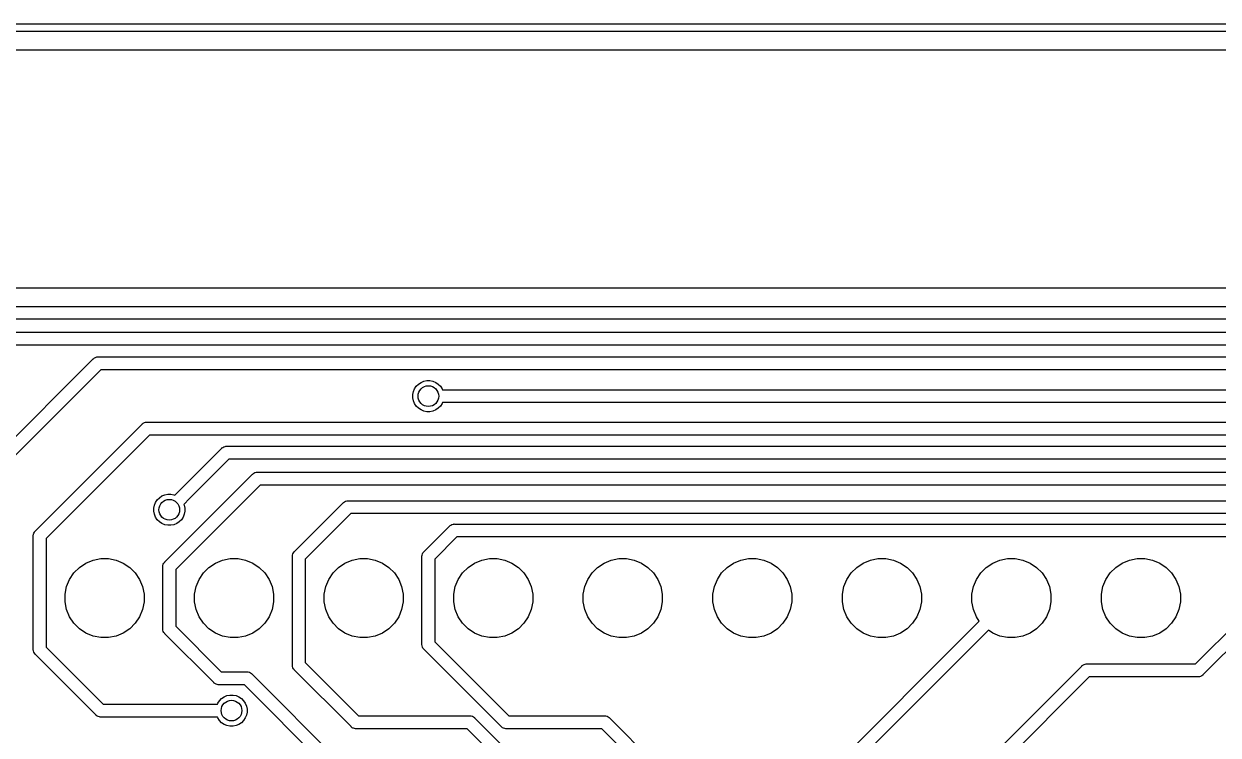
# Model space of a CAD drawing. Extents: x 3.36 to 8.33, y -5.94 to -3.6.
# Drawn here: x 4.752 to 5.659, y -4.14 to -3.599 of the extents above; entities that cross this region are included whole.
import ezdxf

# ---------------------------------------------------------------- set-up
doc = ezdxf.new("R2010")
doc.units = 0
doc.header["$MEASUREMENT"] = 0
doc.layers.add('BLACK', color=7, linetype='CONTINUOUS')

msp = doc.modelspace()

# ---------------------------------------------------------------- linework, layer by layer
at = {"layer": 'BLACK', "linetype": 'CONTINUOUS'}
for p, q in [((3.36629, -3.59941), (8.32663, -3.59941)), ((8.32382, -3.60531), (3.36909, -3.60531)), ((3.38484, -3.61909), (8.30807, -3.61909)), ((6.56591, -3.8002), (4.6644, -3.8002)), ((4.66363, -3.81398), (6.56669, -3.81398)), ((6.56489, -3.82382), (4.66542, -3.82382)), ((4.71678, -3.83366), (6.48795, -3.83366)), ((6.48615, -3.8435), (4.71857, -3.8435)), ((4.66205, -3.99635), (4.80442, -3.85397)), ((4.80442, -3.85397), (4.80457, -3.85379)), ((4.80457, -3.85379), (4.80476, -3.85363)), ((4.80476, -3.85363), (4.80532, -3.85317)), ((4.80532, -3.85317), (4.80618, -3.85271)), ((4.80618, -3.85271), (4.80711, -3.85243)), ((4.80711, -3.85243), (4.80783, -3.85236)), ((4.80783, -3.85236), (4.80807, -3.85234)), ((4.80783, -3.85236), (4.80783, -3.85236)), ((4.80807, -3.85234), (4.80831, -3.85236)), ((4.80831, -3.85236), (6.45547, -3.85236)), ((4.81011, -3.8622), (4.67028, -4.00204)), ((6.45367, -3.8622), (4.81011, -3.8622)), ((5.04988, -3.87466), (5.05153, -3.87302)), ((5.05153, -3.87302), (5.05346, -3.87173)), ((5.05346, -3.87173), (5.05561, -3.87084)), ((5.05561, -3.87084), (5.05789, -3.87038)), ((5.05789, -3.87038), (5.06022, -3.87038)), ((5.06022, -3.87038), (5.0625, -3.87084)), ((5.0625, -3.87084), (5.06465, -3.87173)), ((5.06465, -3.87173), (5.06658, -3.87302)), ((5.06658, -3.87302), (5.06823, -3.87466)), ((5.04724, -3.88103), (5.0477, -3.87875)), ((5.04724, -3.88336), (5.04724, -3.88103)), ((5.0477, -3.88564), (5.04724, -3.88336)), ((5.0477, -3.87875), (5.04859, -3.8766)), ((5.04859, -3.8766), (5.04988, -3.87466)), ((5.06823, -3.87466), (5.06952, -3.8766)), ((5.06952, -3.8766), (5.0698, -3.87727)), ((5.0698, -3.87727), (6.40557, -3.87727)), ((5.04859, -3.88779), (5.0477, -3.88564)), ((5.04988, -3.88972), (5.04859, -3.88779)), ((5.05153, -3.89137), (5.04988, -3.88972)), ((5.05346, -3.89266), (5.05153, -3.89137)), ((5.06658, -3.89137), (5.06465, -3.89266)), ((5.06823, -3.88972), (5.06658, -3.89137)), ((5.06952, -3.88779), (5.06823, -3.88972)), ((5.0698, -3.88711), (5.06952, -3.88779)), ((6.40378, -3.88711), (5.0698, -3.88711)), ((5.05561, -3.89355), (5.05346, -3.89266)), ((5.05789, -3.894), (5.05561, -3.89355)), ((5.06022, -3.894), (5.05789, -3.894)), ((5.0625, -3.89355), (5.06022, -3.894)), ((5.06465, -3.89266), (5.0625, -3.89355)), ((4.76047, -3.98454), (4.84152, -3.90349)), ((4.84152, -3.90349), (4.84167, -3.9033)), ((4.84167, -3.9033), (4.84186, -3.90315)), ((4.84186, -3.90315), (4.84242, -3.90269)), ((4.84242, -3.90269), (4.84328, -3.90223)), ((4.84328, -3.90223), (4.8442, -3.90195)), ((4.8442, -3.90195), (4.84493, -3.90188)), ((4.84493, -3.90188), (4.84517, -3.90185)), ((4.84493, -3.90188), (4.84493, -3.90188)), ((4.84517, -3.90185), (4.84541, -3.90188)), ((4.84541, -3.90188), (6.33176, -3.90188)), ((4.84721, -3.91172), (4.7687, -3.99023)), ((6.32996, -3.91172), (4.84721, -3.91172)), ((4.87071, -3.95304), (4.90186, -3.92189)), ((4.90186, -3.92189), (4.90201, -3.9217)), ((4.90201, -3.9217), (4.9022, -3.92155)), ((4.9022, -3.92155), (4.90276, -3.92109)), ((4.9022, -3.92155), (4.9022, -3.92155)), ((4.90276, -3.92109), (4.90362, -3.92063)), ((4.90362, -3.92063), (4.9038, -3.92057)), ((4.9038, -3.92057), (4.90455, -3.92035)), ((4.90455, -3.92035), (4.90527, -3.92028)), ((4.90527, -3.92028), (4.90551, -3.92025)), ((4.90527, -3.92028), (4.90527, -3.92028)), ((4.90551, -3.92025), (4.90575, -3.92028)), ((4.90575, -3.92028), (5.07614, -3.92028)), ((5.07614, -3.92028), (5.07615, -3.92028)), ((5.07615, -3.92028), (5.07639, -3.92025)), ((5.07615, -3.92028), (5.07615, -3.92028)), ((5.07639, -3.92025), (5.07663, -3.92028)), ((5.07663, -3.92028), (6.2596, -3.92028)), ((4.90755, -3.93012), (4.87767, -3.96)), ((5.07615, -3.93012), (4.90755, -3.93012)), ((5.07639, -3.93014), (5.07615, -3.93012)), ((5.07663, -3.93012), (5.07639, -3.93014)), ((5.07664, -3.93012), (5.07663, -3.93012)), ((5.07663, -3.93012), (5.07663, -3.93012)), ((6.2578, -3.93012), (5.07664, -3.93012)), ((4.8589, -4.00816), (4.92548, -3.94157)), ((4.92548, -3.94157), (4.92564, -3.94138)), ((4.92564, -3.94138), (4.92583, -3.94123)), ((4.92583, -3.94123), (4.92639, -3.94077)), ((4.92583, -3.94123), (4.92583, -3.94123)), ((4.92639, -3.94077), (4.92724, -3.94031)), ((4.92639, -3.94077), (4.92639, -3.94077)), ((4.92639, -3.94077), (4.92639, -3.94077)), ((4.92724, -3.94031), (4.92817, -3.94003)), ((4.92817, -3.94003), (4.92889, -3.93996)), ((4.92889, -3.93996), (4.92913, -3.93994)), ((4.92889, -3.93996), (4.92889, -3.93996)), ((4.92913, -3.93994), (4.92938, -3.93996)), ((4.92938, -3.93996), (6.1848, -3.93996)), ((4.86632, -3.95743), (4.87071, -3.95304)), ((4.93117, -3.9498), (4.86713, -4.01385)), ((4.87071, -3.95304), (4.87071, -3.95304)), ((6.183, -3.9498), (4.93117, -3.9498)), ((4.85085, -3.96506), (4.85174, -3.96291)), ((4.85174, -3.96291), (4.85303, -3.96097)), ((4.85303, -3.96097), (4.85468, -3.95933)), ((4.85468, -3.95933), (4.85661, -3.95804)), ((4.85661, -3.95804), (4.85876, -3.95715)), ((4.85876, -3.95715), (4.86104, -3.95669)), ((4.86104, -3.95669), (4.86337, -3.95669)), ((4.86337, -3.95669), (4.86565, -3.95715)), ((4.86565, -3.95715), (4.86632, -3.95743)), ((4.87767, -3.96), (4.87328, -3.96439)), ((4.87328, -3.96439), (4.87356, -3.96506)), ((4.87767, -3.96), (4.87767, -3.96)), ((4.95732, -4.00029), (4.99438, -3.96323)), ((4.99438, -3.96323), (4.99454, -3.96304)), ((4.99454, -3.96304), (4.99472, -3.96288)), ((4.99472, -3.96288), (4.99528, -3.96242)), ((4.99472, -3.96288), (4.99472, -3.96288)), ((4.99528, -3.96242), (4.99614, -3.96197)), ((4.99528, -3.96242), (4.99528, -3.96242)), ((4.99528, -3.96242), (4.99528, -3.96242)), ((4.99614, -3.96197), (4.99707, -3.96168)), ((4.99707, -3.96168), (4.99779, -3.96161)), ((4.99779, -3.96161), (4.99803, -3.96159)), ((4.99779, -3.96161), (4.99779, -3.96161)), ((4.99803, -3.96159), (4.99827, -3.96161)), ((4.99827, -3.96161), (6.10803, -3.96161)), ((4.85039, -3.96734), (4.85085, -3.96506)), ((4.85039, -3.96967), (4.85039, -3.96734)), ((4.85085, -3.97195), (4.85039, -3.96967)), ((4.85174, -3.9741), (4.85085, -3.97195)), ((4.85303, -3.97603), (4.85174, -3.9741)), ((4.87267, -3.9741), (4.87138, -3.97603)), ((4.87356, -3.97195), (4.87267, -3.9741)), ((4.87356, -3.96506), (4.87402, -3.96734)), ((4.87402, -3.96967), (4.87356, -3.97195)), ((4.87402, -3.96734), (4.87402, -3.96967)), ((5.00007, -3.97146), (4.96555, -4.00598)), ((6.10623, -3.97146), (5.00007, -3.97146)), ((4.85468, -3.97768), (4.85303, -3.97603)), ((4.85661, -3.97897), (4.85468, -3.97768)), ((4.85876, -3.97986), (4.85661, -3.97897)), ((4.86104, -3.98031), (4.85876, -3.97986)), ((4.86337, -3.98031), (4.86104, -3.98031)), ((4.86565, -3.97986), (4.86337, -3.98031)), ((4.8678, -3.97897), (4.86565, -3.97986)), ((4.86973, -3.97768), (4.8678, -3.97897)), ((4.87138, -3.97603), (4.86973, -3.97768)), ((5.05575, -4.00029), (5.07509, -3.98094)), ((5.07509, -3.98094), (5.07524, -3.98076)), ((5.07524, -3.98076), (5.07557, -3.98049)), ((5.07557, -3.98049), (5.07599, -3.98014)), ((5.07599, -3.98014), (5.07685, -3.97968)), ((5.07685, -3.97968), (5.07778, -3.9794)), ((5.07778, -3.9794), (5.0785, -3.97933)), ((5.0785, -3.97933), (5.07874, -3.97931)), ((5.0785, -3.97933), (5.0785, -3.97933)), ((5.07874, -3.97931), (5.07898, -3.97933)), ((5.07898, -3.97933), (6.01944, -3.97933)), ((4.75883, -3.98819), (4.75886, -3.9879)), ((4.75886, -3.98843), (4.75883, -3.98819)), ((4.75886, -3.9879), (4.75893, -3.98722)), ((4.75886, -4.07456), (4.75886, -3.98843)), ((4.75893, -3.98722), (4.75901, -3.98697)), ((4.75901, -3.98697), (4.75921, -3.9863)), ((4.75921, -3.9863), (4.75967, -3.98544)), ((4.75967, -3.98544), (4.76013, -3.98488)), ((4.76013, -3.98488), (4.76028, -3.98469)), ((4.76013, -3.98488), (4.76013, -3.98488)), ((4.76028, -3.98469), (4.76047, -3.98454)), ((4.7687, -3.99023), (4.7687, -4.07276)), ((5.08078, -3.98917), (5.06398, -4.00598)), ((6.01765, -3.98917), (5.08078, -3.98917)), ((4.95606, -4.00204), (4.95652, -4.00119)), ((4.95652, -4.00119), (4.95713, -4.00044)), ((4.95713, -4.00044), (4.95732, -4.00029)), ((5.05449, -4.00204), (5.05494, -4.00119)), ((5.05494, -4.00119), (5.05556, -4.00044)), ((5.05556, -4.00044), (5.05575, -4.00029)), ((4.79391, -4.01227), (4.79883, -4.00899)), ((4.79883, -4.00899), (4.80428, -4.00673)), ((4.80428, -4.00673), (4.81008, -4.00557)), ((4.81008, -4.00557), (4.81599, -4.00557)), ((4.81599, -4.00557), (4.82179, -4.00673)), ((4.82179, -4.00673), (4.82725, -4.00899)), ((4.82725, -4.00899), (4.83216, -4.01227)), ((4.85735, -4.01085), (4.85764, -4.00992)), ((4.85764, -4.00992), (4.85809, -4.00906)), ((4.85809, -4.00906), (4.85855, -4.0085)), ((4.85855, -4.0085), (4.85871, -4.00831)), ((4.85855, -4.0085), (4.85855, -4.0085)), ((4.85871, -4.00831), (4.8589, -4.00816)), ((4.89234, -4.01227), (4.89725, -4.00899)), ((4.89725, -4.00899), (4.90271, -4.00673)), ((4.90271, -4.00673), (4.90851, -4.00557)), ((4.90851, -4.00557), (4.91442, -4.00557)), ((4.91442, -4.00557), (4.92021, -4.00673)), ((4.92021, -4.00673), (4.92567, -4.00899)), ((4.92567, -4.00899), (4.93058, -4.01227)), ((4.95568, -4.00394), (4.95571, -4.0037)), ((4.95571, -4.00418), (4.95568, -4.00394)), ((4.95571, -4.0037), (4.95578, -4.00297)), ((4.95571, -4.0037), (4.95571, -4.0037)), ((4.95571, -4.08637), (4.95571, -4.00418)), ((4.95578, -4.00297), (4.95606, -4.00204)), ((4.96555, -4.00598), (4.96555, -4.08458)), ((4.99076, -4.01227), (4.99568, -4.00899)), ((4.99568, -4.00899), (5.00114, -4.00673)), ((5.00114, -4.00673), (5.00693, -4.00557)), ((5.00693, -4.00557), (5.01284, -4.00557)), ((5.01284, -4.00557), (5.01864, -4.00673)), ((5.01864, -4.00673), (5.0241, -4.00899)), ((5.0241, -4.00899), (5.02901, -4.01227)), ((5.05411, -4.00394), (5.05413, -4.0037)), ((5.05413, -4.00418), (5.05411, -4.00394)), ((5.05413, -4.0037), (5.05421, -4.00297)), ((5.05413, -4.0037), (5.05413, -4.0037)), ((5.05413, -4.07062), (5.05413, -4.00418)), ((5.05421, -4.00297), (5.05449, -4.00204)), ((5.06398, -4.00598), (5.06398, -4.06883)), ((5.08919, -4.01227), (5.0941, -4.00899)), ((5.0941, -4.00899), (5.09956, -4.00673)), ((5.09956, -4.00673), (5.10536, -4.00557)), ((5.10536, -4.00557), (5.11127, -4.00557)), ((5.11127, -4.00557), (5.11706, -4.00673)), ((5.11706, -4.00673), (5.12252, -4.00899)), ((5.12252, -4.00899), (5.12743, -4.01227)), ((5.18761, -4.01227), (5.19253, -4.00899)), ((5.19253, -4.00899), (5.19799, -4.00673)), ((5.19799, -4.00673), (5.20378, -4.00557)), ((5.20378, -4.00557), (5.20969, -4.00557)), ((5.20969, -4.00557), (5.21549, -4.00673)), ((5.21549, -4.00673), (5.22095, -4.00899)), ((5.22095, -4.00899), (5.22586, -4.01227)), ((5.28604, -4.01227), (5.29095, -4.00899)), ((5.29095, -4.00899), (5.29641, -4.00673)), ((5.29641, -4.00673), (5.30221, -4.00557)), ((5.30221, -4.00557), (5.30812, -4.00557)), ((5.30812, -4.00557), (5.31391, -4.00673)), ((5.31391, -4.00673), (5.31937, -4.00899)), ((5.31937, -4.00899), (5.32429, -4.01227)), ((5.38446, -4.01227), (5.38938, -4.00899)), ((5.38938, -4.00899), (5.39484, -4.00673)), ((5.39484, -4.00673), (5.40063, -4.00557)), ((5.40063, -4.00557), (5.40654, -4.00557)), ((5.40654, -4.00557), (5.41234, -4.00673)), ((5.41234, -4.00673), (5.4178, -4.00899)), ((5.4178, -4.00899), (5.42271, -4.01227)), ((5.48289, -4.01227), (5.4878, -4.00899)), ((5.4878, -4.00899), (5.49326, -4.00673)), ((5.49326, -4.00673), (5.49906, -4.00557)), ((5.49906, -4.00557), (5.50497, -4.00557)), ((5.50497, -4.00557), (5.51076, -4.00673)), ((5.51076, -4.00673), (5.51622, -4.00899)), ((5.51622, -4.00899), (5.52114, -4.01227)), ((5.58131, -4.01227), (5.58623, -4.00899)), ((5.58623, -4.00899), (5.59169, -4.00673)), ((5.59169, -4.00673), (5.59748, -4.00557)), ((5.59748, -4.00557), (5.60339, -4.00557)), ((5.60339, -4.00557), (5.60919, -4.00673)), ((5.60919, -4.00673), (5.61465, -4.00899)), ((5.61465, -4.00899), (5.61956, -4.01227)), ((4.78645, -4.02136), (4.78973, -4.01645)), ((4.78973, -4.01645), (4.79391, -4.01227)), ((4.83216, -4.01227), (4.83634, -4.01645)), ((4.83634, -4.01645), (4.83962, -4.02136)), ((4.85726, -4.01181), (4.85735, -4.01085)), ((4.85728, -4.01205), (4.85726, -4.01181)), ((4.85728, -4.05881), (4.85728, -4.01205)), ((4.86713, -4.01385), (4.86713, -4.05702)), ((4.88487, -4.02136), (4.88816, -4.01645)), ((4.88816, -4.01645), (4.89234, -4.01227)), ((4.93058, -4.01227), (4.93476, -4.01645)), ((4.93476, -4.01645), (4.93805, -4.02136)), ((4.9833, -4.02136), (4.98658, -4.01645)), ((4.98658, -4.01645), (4.99076, -4.01227)), ((5.02901, -4.01227), (5.03319, -4.01645)), ((5.03319, -4.01645), (5.03647, -4.02136)), ((5.08173, -4.02136), (5.08501, -4.01645)), ((5.08501, -4.01645), (5.08919, -4.01227)), ((5.12743, -4.01227), (5.13161, -4.01645)), ((5.13161, -4.01645), (5.1349, -4.02136)), ((5.18015, -4.02136), (5.18343, -4.01645)), ((5.18343, -4.01645), (5.18761, -4.01227)), ((5.22586, -4.01227), (5.23004, -4.01645)), ((5.23004, -4.01645), (5.23332, -4.02136)), ((5.27858, -4.02136), (5.28186, -4.01645)), ((5.28186, -4.01645), (5.28604, -4.01227)), ((5.32429, -4.01227), (5.32846, -4.01645)), ((5.32846, -4.01645), (5.33175, -4.02136)), ((5.377, -4.02136), (5.38028, -4.01645)), ((5.38028, -4.01645), (5.38446, -4.01227)), ((5.42271, -4.01227), (5.42689, -4.01645)), ((5.42689, -4.01645), (5.43017, -4.02136)), ((5.47543, -4.02136), (5.47871, -4.01645)), ((5.47871, -4.01645), (5.48289, -4.01227)), ((5.52114, -4.01227), (5.52531, -4.01645)), ((5.52531, -4.01645), (5.5286, -4.02136)), ((5.57385, -4.02136), (5.57713, -4.01645)), ((5.57713, -4.01645), (5.58131, -4.01227)), ((5.61956, -4.01227), (5.62374, -4.01645)), ((5.62374, -4.01645), (5.62702, -4.02136)), ((4.78304, -4.03262), (4.78419, -4.02682)), ((4.78419, -4.02682), (4.78645, -4.02136)), ((4.83962, -4.02136), (4.84188, -4.02682)), ((4.84188, -4.02682), (4.84304, -4.03262)), ((4.88146, -4.03262), (4.88261, -4.02682)), ((4.88261, -4.02682), (4.88487, -4.02136)), ((4.93805, -4.02136), (4.94031, -4.02682)), ((4.94031, -4.02682), (4.94146, -4.03262)), ((4.97989, -4.03262), (4.98104, -4.02682)), ((4.98104, -4.02682), (4.9833, -4.02136)), ((5.03647, -4.02136), (5.03873, -4.02682)), ((5.03873, -4.02682), (5.03989, -4.03262)), ((5.07831, -4.03262), (5.07946, -4.02682)), ((5.07946, -4.02682), (5.08173, -4.02136)), ((5.1349, -4.02136), (5.13716, -4.02682)), ((5.13716, -4.02682), (5.13831, -4.03262)), ((5.17674, -4.03262), (5.17789, -4.02682)), ((5.17789, -4.02682), (5.18015, -4.02136)), ((5.23332, -4.02136), (5.23558, -4.02682)), ((5.23558, -4.02682), (5.23674, -4.03262)), ((5.27516, -4.03262), (5.27631, -4.02682)), ((5.27631, -4.02682), (5.27858, -4.02136)), ((5.33175, -4.02136), (5.33401, -4.02682)), ((5.33401, -4.02682), (5.33516, -4.03262)), ((5.37359, -4.03262), (5.37474, -4.02682)), ((5.37474, -4.02682), (5.377, -4.02136)), ((5.43017, -4.02136), (5.43243, -4.02682)), ((5.43243, -4.02682), (5.43359, -4.03262)), ((5.47201, -4.03262), (5.47316, -4.02682)), ((5.47316, -4.02682), (5.47543, -4.02136)), ((5.5286, -4.02136), (5.53086, -4.02682)), ((5.53086, -4.02682), (5.53201, -4.03262)), ((5.57044, -4.03262), (5.57159, -4.02682)), ((5.57159, -4.02682), (5.57385, -4.02136)), ((5.62702, -4.02136), (5.62928, -4.02682)), ((5.62928, -4.02682), (5.63044, -4.03262)), ((4.78304, -4.03853), (4.78304, -4.03262)), ((4.84304, -4.03262), (4.84304, -4.03853)), ((4.88146, -4.03853), (4.88146, -4.03262)), ((4.94146, -4.03262), (4.94146, -4.03853)), ((4.97989, -4.03853), (4.97989, -4.03262)), ((5.03989, -4.03262), (5.03989, -4.03853)), ((5.07831, -4.03853), (5.07831, -4.03262)), ((5.13831, -4.03262), (5.13831, -4.03853)), ((5.17674, -4.03853), (5.17674, -4.03262)), ((5.23674, -4.03262), (5.23674, -4.03853)), ((5.27516, -4.03853), (5.27516, -4.03262)), ((5.33516, -4.03262), (5.33516, -4.03853)), ((5.37359, -4.03853), (5.37359, -4.03262)), ((5.43359, -4.03262), (5.43359, -4.03853)), ((5.47201, -4.03853), (5.47201, -4.03262)), ((5.53201, -4.03262), (5.53201, -4.03853)), ((5.57044, -4.03853), (5.57044, -4.03262)), ((5.63044, -4.03262), (5.63044, -4.03853)), ((4.78419, -4.04433), (4.78304, -4.03853)), ((4.78645, -4.04979), (4.78419, -4.04433)), ((4.84188, -4.04433), (4.83962, -4.04979)), ((4.84304, -4.03853), (4.84188, -4.04433)), ((4.88261, -4.04433), (4.88146, -4.03853)), ((4.88487, -4.04979), (4.88261, -4.04433)), ((4.94031, -4.04433), (4.93805, -4.04979)), ((4.94146, -4.03853), (4.94031, -4.04433)), ((4.98104, -4.04433), (4.97989, -4.03853)), ((4.9833, -4.04979), (4.98104, -4.04433)), ((5.03873, -4.04433), (5.03647, -4.04979)), ((5.03989, -4.03853), (5.03873, -4.04433)), ((5.07946, -4.04433), (5.07831, -4.03853)), ((5.08173, -4.04979), (5.07946, -4.04433)), ((5.13716, -4.04433), (5.1349, -4.04979)), ((5.13831, -4.03853), (5.13716, -4.04433)), ((5.17789, -4.04433), (5.17674, -4.03853)), ((5.18015, -4.04979), (5.17789, -4.04433)), ((5.23558, -4.04433), (5.23332, -4.04979)), ((5.23674, -4.03853), (5.23558, -4.04433)), ((5.27631, -4.04433), (5.27516, -4.03853)), ((5.27858, -4.04979), (5.27631, -4.04433)), ((5.33401, -4.04433), (5.33175, -4.04979)), ((5.33516, -4.03853), (5.33401, -4.04433)), ((5.37474, -4.04433), (5.37359, -4.03853)), ((5.377, -4.04979), (5.37474, -4.04433)), ((5.43243, -4.04433), (5.43017, -4.04979)), ((5.43359, -4.03853), (5.43243, -4.04433)), ((5.47316, -4.04433), (5.47201, -4.03853)), ((5.47543, -4.04979), (5.47316, -4.04433)), ((5.53086, -4.04433), (5.5286, -4.04979)), ((5.53201, -4.03853), (5.53086, -4.04433)), ((5.57159, -4.04433), (5.57044, -4.03853)), ((5.57385, -4.04979), (5.57159, -4.04433)), ((5.62928, -4.04433), (5.62702, -4.04979)), ((5.63044, -4.03853), (5.62928, -4.04433)), ((4.78973, -4.0547), (4.78645, -4.04979)), ((4.79391, -4.05888), (4.78973, -4.0547)), ((4.83634, -4.0547), (4.83216, -4.05888)), ((4.83962, -4.04979), (4.83634, -4.0547)), ((4.88816, -4.0547), (4.88487, -4.04979)), ((4.89234, -4.05888), (4.88816, -4.0547)), ((4.93476, -4.0547), (4.93058, -4.05888)), ((4.93805, -4.04979), (4.93476, -4.0547)), ((4.98658, -4.0547), (4.9833, -4.04979)), ((4.99076, -4.05888), (4.98658, -4.0547)), ((5.03319, -4.0547), (5.02901, -4.05888)), ((5.03647, -4.04979), (5.03319, -4.0547)), ((5.08501, -4.0547), (5.08173, -4.04979)), ((5.08919, -4.05888), (5.08501, -4.0547)), ((5.13161, -4.0547), (5.12743, -4.05888)), ((5.1349, -4.04979), (5.13161, -4.0547)), ((5.18343, -4.0547), (5.18015, -4.04979)), ((5.18761, -4.05888), (5.18343, -4.0547)), ((5.23004, -4.0547), (5.22586, -4.05888)), ((5.23332, -4.04979), (5.23004, -4.0547)), ((5.28186, -4.0547), (5.27858, -4.04979)), ((5.28604, -4.05888), (5.28186, -4.0547)), ((5.32846, -4.0547), (5.32429, -4.05888)), ((5.33175, -4.04979), (5.32846, -4.0547)), ((5.38028, -4.0547), (5.377, -4.04979)), ((5.38446, -4.05888), (5.38028, -4.0547)), ((5.42689, -4.0547), (5.42271, -4.05888)), ((5.43017, -4.04979), (5.42689, -4.0547)), ((5.4687, -4.06192), (5.4776, -4.05303)), ((5.4776, -4.05303), (5.47543, -4.04979)), ((5.52531, -4.0547), (5.52114, -4.05888)), ((5.5286, -4.04979), (5.52531, -4.0547)), ((5.57713, -4.0547), (5.57385, -4.04979)), ((5.58131, -4.05888), (5.57713, -4.0547)), ((5.62374, -4.0547), (5.61956, -4.05888)), ((5.62702, -4.04979), (5.62374, -4.0547)), ((5.64185, -4.08563), (5.67445, -4.05303)), ((4.79883, -4.06216), (4.79391, -4.05888)), ((4.80428, -4.06442), (4.79883, -4.06216)), ((4.81008, -4.06557), (4.80428, -4.06442)), ((4.82179, -4.06442), (4.81599, -4.06557)), ((4.82725, -4.06216), (4.82179, -4.06442)), ((4.83216, -4.05888), (4.82725, -4.06216)), ((4.85726, -4.05906), (4.85728, -4.05881)), ((4.85728, -4.0593), (4.85726, -4.05906)), ((4.85735, -4.06002), (4.85728, -4.0593)), ((4.85728, -4.0593), (4.85728, -4.0593)), ((4.85764, -4.06095), (4.85735, -4.06002)), ((4.85809, -4.0618), (4.85764, -4.06095)), ((4.85871, -4.06255), (4.85809, -4.0618)), ((4.8589, -4.06271), (4.85871, -4.06255)), ((4.89595, -4.09976), (4.8589, -4.06271)), ((4.86713, -4.05702), (4.90164, -4.09153)), ((4.89725, -4.06216), (4.89234, -4.05888)), ((4.90271, -4.06442), (4.89725, -4.06216)), ((4.90851, -4.06557), (4.90271, -4.06442)), ((4.92021, -4.06442), (4.91442, -4.06557)), ((4.92567, -4.06216), (4.92021, -4.06442)), ((4.93058, -4.05888), (4.92567, -4.06216)), ((4.99568, -4.06216), (4.99076, -4.05888)), ((5.00114, -4.06442), (4.99568, -4.06216)), ((5.00693, -4.06557), (5.00114, -4.06442)), ((5.01864, -4.06442), (5.01284, -4.06557)), ((5.0241, -4.06216), (5.01864, -4.06442)), ((5.02901, -4.05888), (5.0241, -4.06216)), ((5.0941, -4.06216), (5.08919, -4.05888)), ((5.09956, -4.06442), (5.0941, -4.06216)), ((5.10536, -4.06557), (5.09956, -4.06442)), ((5.11706, -4.06442), (5.11127, -4.06557)), ((5.12252, -4.06216), (5.11706, -4.06442)), ((5.12743, -4.05888), (5.12252, -4.06216)), ((5.19253, -4.06216), (5.18761, -4.05888)), ((5.19799, -4.06442), (5.19253, -4.06216)), ((5.20378, -4.06557), (5.19799, -4.06442)), ((5.21549, -4.06442), (5.20969, -4.06557)), ((5.22095, -4.06216), (5.21549, -4.06442)), ((5.22586, -4.05888), (5.22095, -4.06216)), ((5.29095, -4.06216), (5.28604, -4.05888)), ((5.29641, -4.06442), (5.29095, -4.06216)), ((5.30221, -4.06557), (5.29641, -4.06442)), ((5.31391, -4.06442), (5.30812, -4.06557)), ((5.31937, -4.06216), (5.31391, -4.06442)), ((5.32429, -4.05888), (5.31937, -4.06216)), ((5.35102, -4.17961), (5.4687, -4.06192)), ((5.38938, -4.06216), (5.38446, -4.05888)), ((5.39484, -4.06442), (5.38938, -4.06216)), ((5.40063, -4.06557), (5.39484, -4.06442)), ((5.41234, -4.06442), (5.40654, -4.06557)), ((5.4178, -4.06216), (5.41234, -4.06442)), ((5.42271, -4.05888), (5.4178, -4.06216)), ((5.4687, -4.06192), (5.4687, -4.06192)), ((5.48456, -4.05999), (5.47566, -4.06888)), ((5.4878, -4.06216), (5.48456, -4.05999)), ((5.49326, -4.06442), (5.4878, -4.06216)), ((5.49906, -4.06557), (5.49326, -4.06442)), ((5.51076, -4.06442), (5.50497, -4.06557)), ((5.51622, -4.06216), (5.51076, -4.06442)), ((5.52114, -4.05888), (5.51622, -4.06216)), ((5.58623, -4.06216), (5.58131, -4.05888)), ((5.59169, -4.06442), (5.58623, -4.06216)), ((5.59748, -4.06557), (5.59169, -4.06442)), ((5.60919, -4.06442), (5.60339, -4.06557)), ((5.61465, -4.06216), (5.60919, -4.06442)), ((5.61956, -4.05888), (5.61465, -4.06216)), ((5.68141, -4.05999), (5.64754, -4.09386)), ((4.7687, -4.07276), (4.81208, -4.11614)), ((4.81599, -4.06557), (4.81008, -4.06557)), ((4.91442, -4.06557), (4.90851, -4.06557)), ((5.01284, -4.06557), (5.00693, -4.06557)), ((5.05411, -4.07087), (5.05413, -4.07062)), ((5.05421, -4.07183), (5.05411, -4.07087)), ((5.05449, -4.07276), (5.05421, -4.07183)), ((5.05494, -4.07361), (5.05449, -4.07276)), ((5.0554, -4.07418), (5.05494, -4.07361)), ((5.06398, -4.06883), (5.12015, -4.125)), ((5.11127, -4.06557), (5.10536, -4.06557)), ((5.20969, -4.06557), (5.20378, -4.06557)), ((5.30812, -4.06557), (5.30221, -4.06557)), ((5.47566, -4.06888), (5.35925, -4.18529)), ((5.40654, -4.06557), (5.40063, -4.06557)), ((5.47566, -4.06888), (5.47566, -4.06888)), ((5.50497, -4.06557), (5.49906, -4.06557)), ((5.60339, -4.06557), (5.59748, -4.06557)), ((4.75883, -4.0748), (4.75886, -4.07456)), ((4.75886, -4.07504), (4.75883, -4.0748)), ((4.75893, -4.07577), (4.75886, -4.07504)), ((4.75886, -4.07504), (4.75886, -4.07504)), ((4.75921, -4.0767), (4.75893, -4.07577)), ((4.75967, -4.07755), (4.75921, -4.0767)), ((4.76028, -4.0783), (4.75967, -4.07755)), ((4.76047, -4.07845), (4.76028, -4.0783)), ((4.80639, -4.12437), (4.76047, -4.07845)), ((5.05556, -4.07436), (5.0554, -4.07418)), ((5.05575, -4.07452), (5.05556, -4.07436)), ((5.11446, -4.13323), (5.05575, -4.07452)), ((4.90164, -4.09153), (4.92102, -4.09153)), ((4.92102, -4.09153), (4.92126, -4.09151)), ((4.92126, -4.09151), (4.9215, -4.09153)), ((4.9215, -4.09153), (4.9215, -4.09153)), ((4.9215, -4.09153), (4.92222, -4.09161)), ((4.92222, -4.09161), (4.92315, -4.09189)), ((4.92315, -4.09189), (4.92401, -4.09234)), ((4.95568, -4.08661), (4.95571, -4.08637)), ((4.95578, -4.08758), (4.95568, -4.08661)), ((4.95606, -4.08851), (4.95578, -4.08758)), ((4.95652, -4.08936), (4.95606, -4.08851)), ((4.95698, -4.08992), (4.95652, -4.08936)), ((4.95713, -4.09011), (4.95698, -4.08992)), ((4.95732, -4.09026), (4.95713, -4.09011)), ((5.00029, -4.13323), (4.95732, -4.09026)), ((4.96555, -4.08458), (5.00598, -4.125)), ((5.44945, -4.1932), (5.5554, -4.08724)), ((5.5554, -4.08724), (5.55556, -4.08705)), ((5.55556, -4.08705), (5.55575, -4.0869)), ((5.55575, -4.0869), (5.55631, -4.08644)), ((5.55575, -4.0869), (5.55575, -4.0869)), ((5.55631, -4.08644), (5.55716, -4.08598)), ((5.55716, -4.08598), (5.55809, -4.0857)), ((5.55809, -4.0857), (5.55881, -4.08563)), ((5.55881, -4.08563), (5.55906, -4.08561)), ((5.55881, -4.08563), (5.55881, -4.08563)), ((5.55906, -4.08561), (5.5593, -4.08563)), ((5.5593, -4.08563), (5.64185, -4.08563)), ((4.89611, -4.09995), (4.89595, -4.09976)), ((4.8963, -4.10011), (4.89611, -4.09995)), ((4.89676, -4.10049), (4.8963, -4.10011)), ((4.8963, -4.10011), (4.8963, -4.10011)), ((4.89686, -4.10057), (4.89676, -4.10049)), ((4.89771, -4.10102), (4.89686, -4.10057)), ((4.89864, -4.10131), (4.89771, -4.10102)), ((4.92401, -4.09234), (4.92476, -4.09296)), ((4.92476, -4.09296), (4.92491, -4.09315)), ((4.92491, -4.09315), (5.00401, -4.17224)), ((5.56109, -4.09547), (5.45768, -4.19889)), ((5.64364, -4.09547), (5.56109, -4.09547)), ((5.64389, -4.0955), (5.64364, -4.09547)), ((5.64413, -4.09547), (5.64389, -4.0955)), ((5.64485, -4.0954), (5.64413, -4.09547)), ((5.64413, -4.09547), (5.64413, -4.09547)), ((5.64578, -4.09512), (5.64485, -4.0954)), ((5.64663, -4.09466), (5.64578, -4.09512)), ((5.64738, -4.09405), (5.64663, -4.09466)), ((5.64754, -4.09386), (5.64738, -4.09405)), ((4.89936, -4.10138), (4.89864, -4.10131)), ((4.8996, -4.1014), (4.89936, -4.10138)), ((4.89936, -4.10138), (4.89936, -4.10138)), ((4.89985, -4.10138), (4.8996, -4.1014)), ((4.91922, -4.10138), (4.89985, -4.10138)), ((4.90385, -4.11059), (4.906, -4.1097)), ((4.906, -4.1097), (4.90829, -4.10925)), ((4.90829, -4.10925), (4.91061, -4.10925)), ((4.91061, -4.10925), (4.91289, -4.1097)), ((4.91289, -4.1097), (4.91504, -4.11059)), ((4.99832, -4.18047), (4.91922, -4.10138)), ((4.81208, -4.11614), (4.8987, -4.11614)), ((4.8987, -4.11614), (4.89898, -4.11547)), ((4.89898, -4.11547), (4.90027, -4.11353)), ((4.90027, -4.11353), (4.90192, -4.11189)), ((4.90192, -4.11189), (4.90385, -4.11059)), ((4.91504, -4.11059), (4.91698, -4.11189)), ((4.91698, -4.11189), (4.91862, -4.11353)), ((4.91862, -4.11353), (4.91992, -4.11547)), ((4.91992, -4.11547), (4.92081, -4.11762)), ((4.92081, -4.11762), (4.92126, -4.1199)), ((4.80654, -4.12456), (4.80639, -4.12437)), ((4.80673, -4.12471), (4.80654, -4.12456)), ((4.80729, -4.12517), (4.80673, -4.12471)), ((4.80812, -4.12562), (4.80729, -4.12517)), ((4.80815, -4.12563), (4.80812, -4.12562)), ((4.80907, -4.12591), (4.80815, -4.12563)), ((4.8098, -4.12598), (4.80907, -4.12591)), ((4.81004, -4.12601), (4.8098, -4.12598)), ((4.8098, -4.12598), (4.8098, -4.12598)), ((4.81028, -4.12598), (4.81004, -4.12601)), ((4.8987, -4.12598), (4.81028, -4.12598)), ((4.89898, -4.12666), (4.8987, -4.12598)), ((4.90027, -4.12859), (4.89898, -4.12666)), ((4.91992, -4.12666), (4.91862, -4.12859)), ((4.92081, -4.12451), (4.91992, -4.12666)), ((4.92126, -4.12223), (4.92081, -4.12451)), ((4.92126, -4.1199), (4.92126, -4.12223)), ((5.00598, -4.125), (5.09031, -4.125)), ((5.09031, -4.125), (5.09055, -4.12498)), ((5.09055, -4.12498), (5.09079, -4.125)), ((5.09079, -4.125), (5.09079, -4.125)), ((5.09079, -4.125), (5.09152, -4.12507)), ((5.09152, -4.12507), (5.09244, -4.12535)), ((5.09244, -4.12535), (5.0933, -4.12581)), ((5.0933, -4.12581), (5.09405, -4.12642)), ((5.09405, -4.12642), (5.0942, -4.12661)), ((5.0942, -4.12661), (5.16079, -4.1932)), ((5.12015, -4.125), (5.19267, -4.125)), ((5.19267, -4.125), (5.19291, -4.12498)), ((5.19291, -4.12498), (5.19315, -4.125)), ((5.19315, -4.125), (5.19315, -4.125)), ((5.19315, -4.125), (5.19388, -4.12507)), ((5.19388, -4.12507), (5.19481, -4.12535)), ((5.19481, -4.12535), (5.19566, -4.12581)), ((5.19566, -4.12581), (5.19641, -4.12642)), ((5.19641, -4.12642), (5.19656, -4.12661)), ((5.19656, -4.12661), (5.25921, -4.18926)), ((4.90192, -4.13024), (4.90027, -4.12859)), ((4.90385, -4.13153), (4.90192, -4.13024)), ((4.906, -4.13242), (4.90385, -4.13153)), ((4.90829, -4.13287), (4.906, -4.13242)), ((4.91061, -4.13287), (4.90829, -4.13287)), ((4.91289, -4.13242), (4.91061, -4.13287)), ((4.91504, -4.13153), (4.91289, -4.13242)), ((4.91698, -4.13024), (4.91504, -4.13153)), ((4.91862, -4.12859), (4.91698, -4.13024)), ((5.00044, -4.13342), (5.00029, -4.13323)), ((5.00063, -4.13357), (5.00044, -4.13342)), ((5.00119, -4.13403), (5.00063, -4.13357)), ((5.00166, -4.13428), (5.00119, -4.13403)), ((5.00204, -4.13449), (5.00166, -4.13428)), ((5.00297, -4.13477), (5.00204, -4.13449)), ((5.0037, -4.13484), (5.00297, -4.13477)), ((5.00394, -4.13487), (5.0037, -4.13484)), ((5.0037, -4.13484), (5.0037, -4.13484)), ((5.00418, -4.13484), (5.00394, -4.13487)), ((5.08851, -4.13484), (5.00418, -4.13484)), ((5.15256, -4.19889), (5.08851, -4.13484)), ((5.11461, -4.13342), (5.11446, -4.13323)), ((5.1148, -4.13357), (5.11461, -4.13342)), ((5.11515, -4.13386), (5.1148, -4.13357)), ((5.1148, -4.13357), (5.1148, -4.13357)), ((5.11536, -4.13403), (5.11515, -4.13386)), ((5.11622, -4.13449), (5.11536, -4.13403)), ((5.11715, -4.13477), (5.11622, -4.13449)), ((5.11787, -4.13484), (5.11715, -4.13477)), ((5.11811, -4.13487), (5.11787, -4.13484)), ((5.11787, -4.13484), (5.11787, -4.13484)), ((5.11835, -4.13484), (5.11811, -4.13487)), ((5.19088, -4.13484), (5.11835, -4.13484)), ((5.25098, -4.19495), (5.19088, -4.13484))]:
    msp.add_line(p, q, dxfattribs=at)
at = {"layer": 'BLACK'}
for centre in [(5.05906, -3.88219), (4.8622, -3.9685), (4.90945, -4.12106)]:
    msp.add_circle(centre, 0.00787, dxfattribs=at)

doc.saveas('drawing.dxf')
